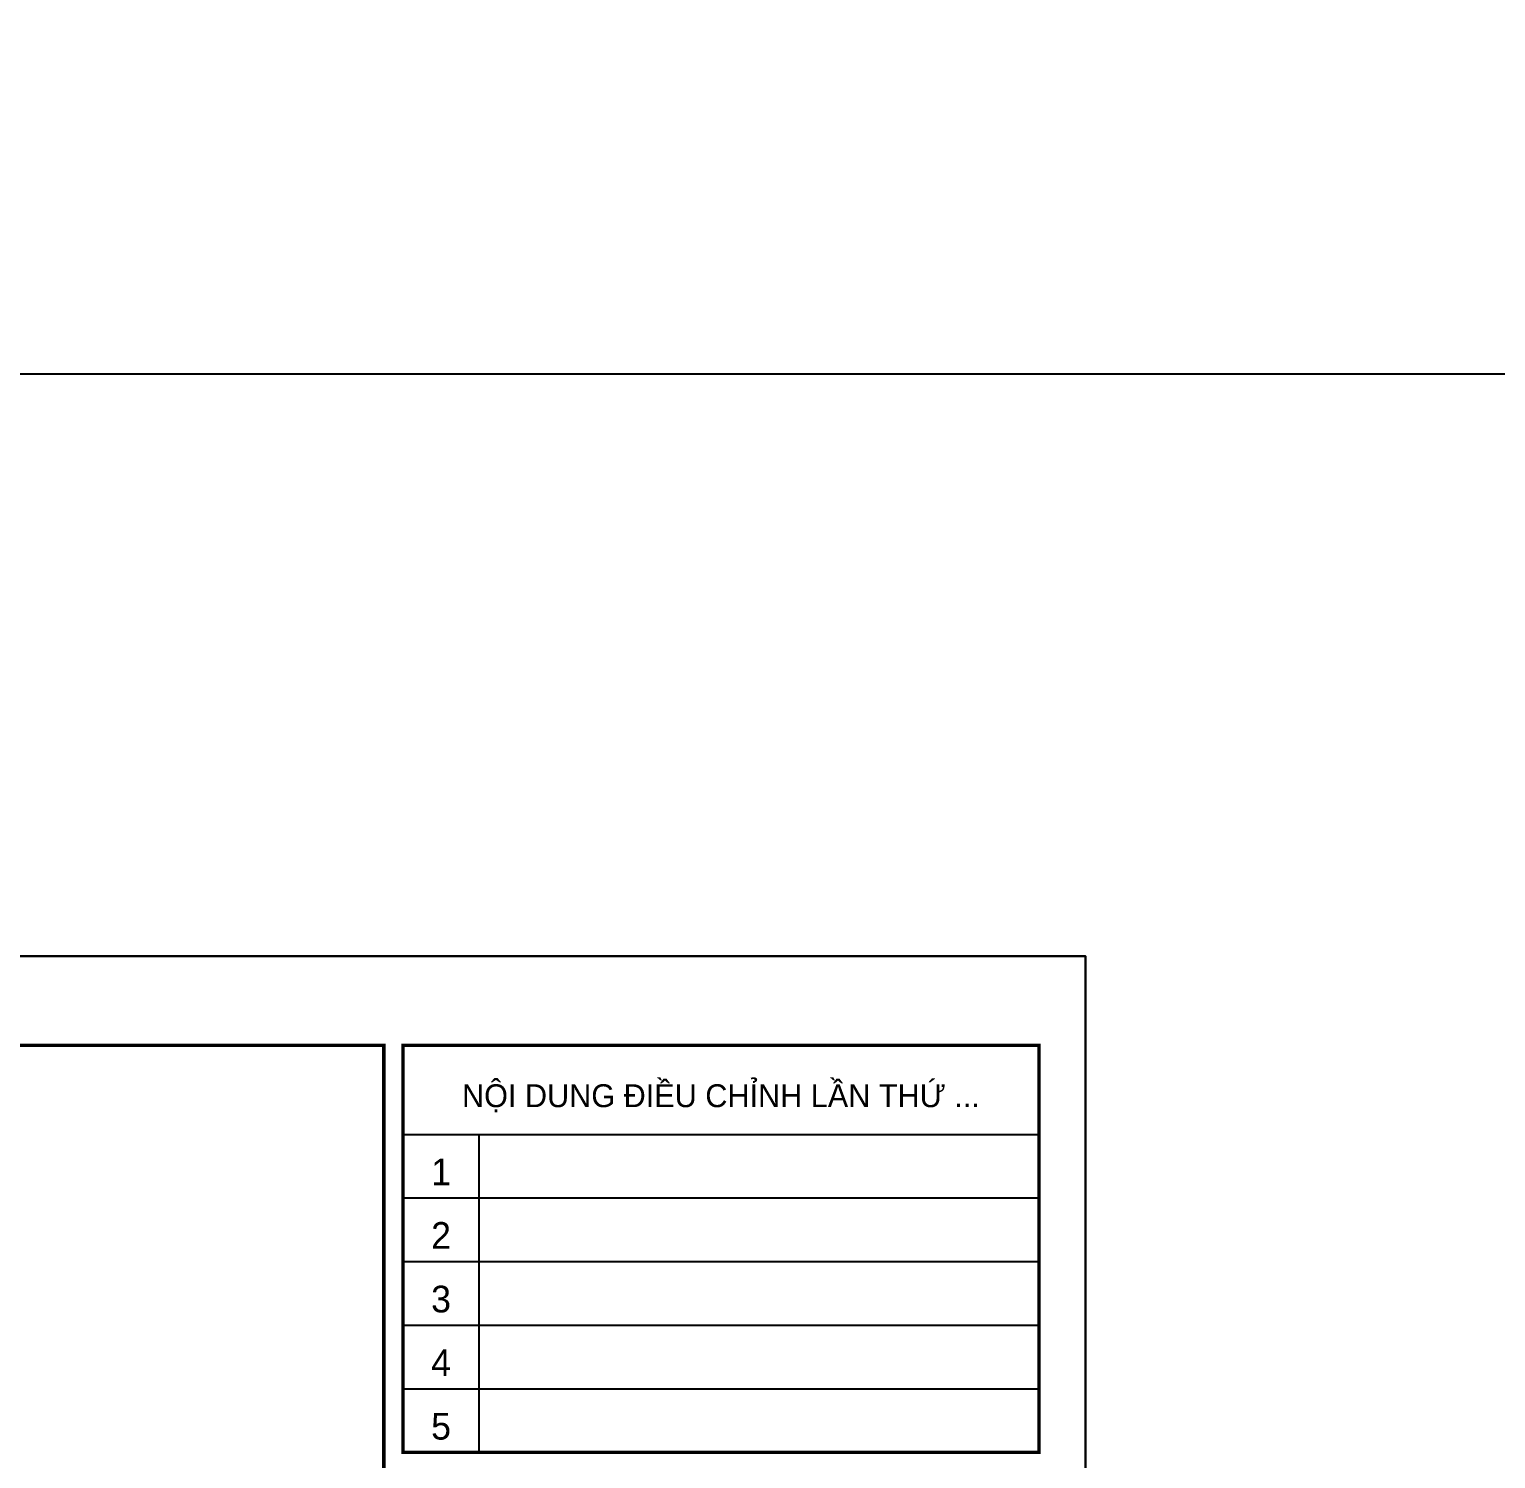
# Model space of a CAD drawing. Extents: x -2098986 to 943, y -1296280 to 73591.
# Drawn here: x -1711642 to -1700115, y -1099005 to -1087767 of the extents above; entities that cross this region are included whole.
import ezdxf
from ezdxf.enums import TextEntityAlignment as Align

# ---------------------------------------------------------------- set-up
doc = ezdxf.new("R2010")
doc.units = 0
doc.header["$LTSCALE"] = 150
doc.layers.get('Defpoints').update_dxf_attribs({"lineweight": 18})
for name, color, linetype, lineweight in [('05.Text', 253, 'Continuous', 18), ('11.Khung bo', 32, 'Continuous', 50), ('12.Khung', 36, 'Continuous', 25), ('KCVN-THAY', 7, 'Continuous', 25), ('LS-THAY', 7, 'Continuous', 20)]:
    doc.layers.add(name, color=color, linetype=linetype, lineweight=lineweight)
doc.layers.add('Tpl_Bound', color=1, linetype='Continuous', plot=False)
doc.styles.add('AVANT', font='')
doc.styles.add('VnAvantH', font='')
doc.styles.get('AVANT').set_extended_font_data('.VnAvant')
doc.styles.get('VnAvantH').set_extended_font_data('.VnAvantH')

# ---------------------------------------------------------------- blocks, each defined once
blk = doc.blocks.new('*U4')
at = {"layer": 'KCVN-THAY', "color": 140}
blk.add_lwpolyline([(214871.76, 86966.68), (215381.8, 86966.68), (215381.8, 86579.68), (214871.76, 86579.68)], close=True, dxfattribs=at)
blk = doc.blocks.new('100')
at = {"layer": '11.Khung bo', "const_width": 26.7}
for points in [[(1860913, -945240), (1860913, -916940), (1896063, -916940), (1896063, -945240)], [(1860913, -945240), (1860913, -916940), (1896063, -916940), (1896063, -945240)], [(1860913, -945240), (1860913, -916940), (1896063, -916940), (1896063, -945240)], [(1896213, -920140), (1896213, -916940), (1901213, -916940), (1901213, -920140)], [(1896213, -920140), (1896213, -916940), (1901213, -916940), (1901213, -920140)], [(1896213, -920140), (1896213, -916940), (1901213, -916940), (1901213, -920140)]]:
    blk.add_lwpolyline(points, close=True, dxfattribs=at)
at = {"layer": '12.Khung'}
for p, q in [((1896213, -917640), (1901213, -917640)), ((1896213, -917640), (1901213, -917640)), ((1896213, -917640), (1901213, -917640)), ((1896813, -920140), (1896813, -917640)), ((1896813, -920140), (1896813, -917640)), ((1896813, -920140), (1896813, -917640)), ((1896213, -918140), (1901213, -918140)), ((1896213, -918140), (1901213, -918140)), ((1896213, -918140), (1901213, -918140)), ((1896213, -918640), (1901213, -918640)), ((1896213, -918640), (1901213, -918640)), ((1896213, -918640), (1901213, -918640)), ((1896213, -919140), (1901213, -919140)), ((1896213, -919140), (1901213, -919140)), ((1896213, -919140), (1901213, -919140)), ((1896213, -919640), (1901213, -919640)), ((1896213, -919640), (1901213, -919640)), ((1896213, -919640), (1901213, -919640))]:
    blk.add_line(p, q, dxfattribs=at)
blk.add_lwpolyline([(1901579, -945940), (1901579, -916240), (1859580, -916240), (1859580, -945940)], close=True, dxfattribs=at)
blk.add_lwpolyline([(1901579, -945940), (1901579, -916240), (1859580, -916240), (1859580, -945940)], close=True, dxfattribs=at)
blk.add_lwpolyline([(1901579, -945940), (1901579, -916240), (1859580, -916240), (1859580, -945940)], close=True, dxfattribs=at)
at = {"layer": '05.Text', "style": 'VnAvantH'}
blk.add_text('Néi dung ®iÒu chØnh lÇn thø ...', height=180, dxfattribs=at).set_placement((1898713, -917329), align=Align.MIDDLE)
at = {"layer": '05.Text', "style": 'AVANT'}
for s, p in [('1', (1896513, -918040)), ('2', (1896513, -918540)), ('3', (1896513, -919040)), ('4', (1896513, -919540)), ('5', (1896513, -920040))]:
    blk.add_text(s, height=210, dxfattribs=at).set_placement(p, align=Align.CENTER)

msp = doc.modelspace()

# ---------------------------------------------------------------- linework, layer by layer
at = {"layer": 'LS-THAY', "color": 140}
for points in [[(-1855203.6, -1051773.5), (-1290965.2, -1051773), (-1290965, -1090473.8), (-1855203.4, -1090474.3)], [(-1855203.6, -1090474.3), (-1290965.2, -1090473.8), (-1290965, -1141478.4), (-1855203.4, -1141478.9)]]:
    msp.add_lwpolyline(points, close=True, dxfattribs=at)
at = {"layer": 'Tpl_Bound', "color": 1}
msp.add_lwpolyline([(-1745339.3, -1124754.7), (-1745339.3, -1095054.7), (-1703339.3, -1095054.7), (-1703339.3, -1124754.7)], close=True, dxfattribs=at)

# ---------------------------------------------------------------- block references
at = {"layer": '05.Text', "xscale": 1.000009185772931, "yscale": 1.000009185772931, "zscale": 1.000009185772931}
msp.add_blockref('100', (-3604936, -178806.2), dxfattribs=at)
at = {"layer": 'Defpoints', "xscale": 100, "yscale": 100, "zscale": 100}
msp.add_blockref('*U4', (-23236850, -9787142.1), dxfattribs=at)

doc.saveas('drawing.dxf')
